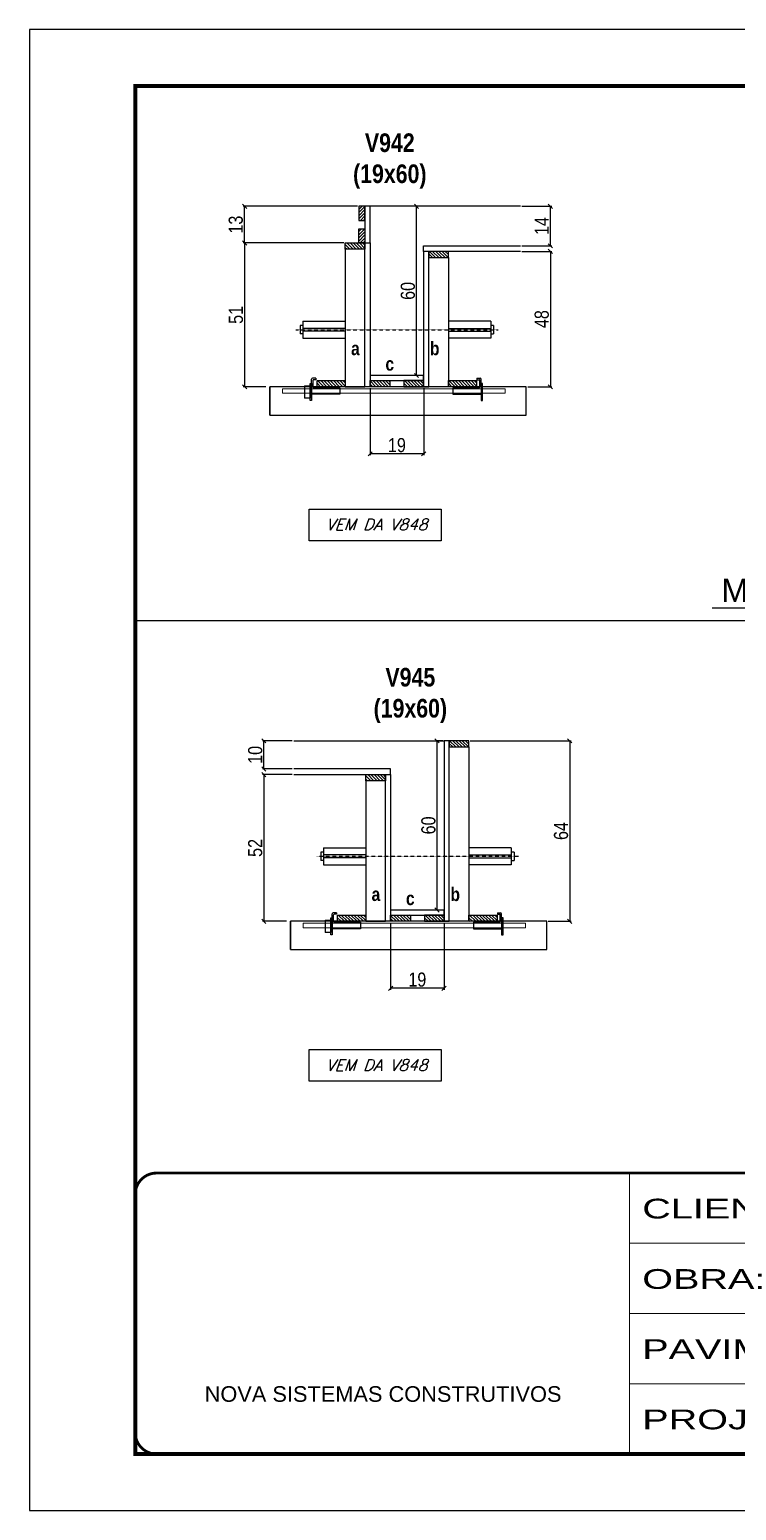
# Model space of a CAD drawing. Extents: x 3309 to 9563, y -2522 to 14608.
# Drawn here: x 6493 to 6994, y 7815 to 8865 of the extents above; entities that cross this region are included whole.
import ezdxf

# ---------------------------------------------------------------- set-up
doc = ezdxf.new("R2010")
doc.units = 0
for name, pattern in [('CONTINUO', [0]), ('DASHED', [0.75, 0.5, -0.25]), ('HIDDEN', [0.375, 0.25, -0.125])]:
    doc.linetypes.add(name, pattern=pattern)
for name, color, linetype in [('barrote', 251, 'Continuous'), ('COTA', 241, 'Continuous'), ('detalhes', 4, 'Continuous'), ('NOMENCLATURA', 7, 'Continuous'), ('Painéis', 200, 'Continuous'), ('presilha', 1, 'Continuous'), ('SARR_2.2x10', 60, 'Continuous'), ('SARR_2.2x7', 40, 'Continuous'), ('SARR_3.5x7', 81, 'Continuous'), ('TENSOR', 3, 'Continuous'), ('texto', 7, 'Continuous')]:
    doc.layers.add(name, color=color, linetype=linetype)
for name, color, linetype, lineweight in [('CONCRETO', 251, 'Continuous', 25), ('Folhas', 255, 'Continuous', 9), ('SARRAFO DE PRESSAO', 251, 'DASHED', 9), ('SCO-___-LAJ', 2, 'Continuous', 0)]:
    doc.layers.add(name, color=color, linetype=linetype, lineweight=lineweight)
doc.layers.add('Laje_Perimetro', color=7, linetype='Continuous', plot=False)
doc.styles.add('ARIAL', font='arial.ttf')
doc.styles.add('COTA TECNICA 2X', font='techl___.ttf', dxfattribs={"height": 10})
doc.styles.add('Romans', font='romans.shx')
doc.styles.get("Standard").update_dxf_attribs({"font": 'arial.ttf'})
doc.styles.add('TECNICA', font='techb___.ttf', dxfattribs={"height": 10})
doc.styles.add('Tecnologia', font='')
doc.styles.get('Tecnologia').set_extended_font_data('Forgotten Futurist')
doc.dimstyles.new('SECAO', dxfattribs={"dimscale": 0.333333, "dimtxt": 5, "dimasz": 9, "dimexe": 3, "dimexo": 3, "dimgap": 3, "dimtad": 1, "dimdec": 1, "dimlfac": 0.5, "dimzin": 12, "dimdsep": 46, "dimtxsty": 'COTA TECNICA 2X', "dimblk1": 'OBLIQUE', "dimblk2": 'OBLIQUE', "dimsah": 1, "dimcen": 0.9, "dimclrd": 4, "dimclre": 4, "dimclrt": 240, "dimadec": 1, "dimazin": 3, "dimtfac": 1, "dimtdec": 1, "dimtmove": 0, "dimatfit": 3, "dimfxl": 1, "dimtolj": 1, "dimtzin": 12, "dimarcsym": 0})
pattern_1 = [(135, (39969.996, -114900.4638), (-1.122532015, -1.122532015), [])]
pattern_2 = [(225, (130243.027, 41834.0445), (1.122532015, -1.122532015), [])]
pattern_3 = [(135, (39984.5762, -115279.4746), (-1.122532015, -1.122532015), [])]

# ---------------------------------------------------------------- blocks, each defined once
blk = doc.blocks.new('9999999999')
at = {"color": 30, "linetype": 'CONTINUO'}
for p, q in [((98564.6, 34230.2), (98564.6, 34429.4)), ((98564.6, 34379.6), (99584, 34379.6)), ((98564.6, 34329.8), (99488, 34329.8)), ((99584, 34329.8), (99488, 34329.8)), ((99488, 34329.8), (99488, 34230.2)), ((98564.6, 34280), (99488, 34280))]:
    blk.add_line(p, q, dxfattribs=at)
at = {"color": 30, "linetype": 'CONTINUO', "const_width": 2}
blk.add_lwpolyline([(99584, 34230.2), (99584, 34414.4, 0.414214), (99569, 34429.4), (98229, 34429.4, 0.414214), (98214, 34414.4), (98214, 34245.2, 0.414214), (98229, 34230.2), (99584, 34230.2)], format="xyb", dxfattribs=at)
at = {"layer": 'Folhas'}
blk.add_lwpolyline([(98139, 34190.2), (99624, 34190.2), (99624, 35240.2), (98139, 35240.2)], close=True, dxfattribs=at)
at = {"layer": 'Folhas', "color": 30, "const_width": 3}
blk.add_lwpolyline([(98214, 34230.2), (99584, 34230.2), (99584, 35200.2), (98214, 35200.2)], close=True, dxfattribs=at)
at = {"color": 7, "linetype": 'Continuous', "ltscale": 5, "style": 'ARIAL'}
for s, height, p in [('SKR', 15.48, (98837.7, 34393.1)), ('LEAF LOEFGREN', 15.483, (98837.7, 34343.3)), ('TÉRREO', 15.48, (98837.7, 34293.5)), ('NOVA SISTEMAS CONSTRUTIVOS', 11.059, (98263.2, 34267.2)), ('LATERAIS DE VIGAS', 15.483, (98837.7, 34243.7))]:
    blk.add_text(s, height=height, dxfattribs=at).set_placement(p)
at = {"layer": 'Folhas', "color": 7, "style": 'Tecnologia', "width": 1.5}
for s, p in [('CLIENTE:', (98573.7, 34397.2)), ('OBRA:', (98573.7, 34347.3)), ('PAVIMENTO:', (98573.7, 34297.5)), ('PROJETO:', (98573.7, 34247.7))]:
    blk.add_text(s, height=14, dxfattribs=at).set_placement(p)
blk = doc.blocks.new('_Oblique')
at = {"color": 0, "linetype": 'ByBlock', "lineweight": -2}
blk.add_line((-0.5, -0.5), (0.5, 0.5), dxfattribs=at)
blk = doc.blocks.new('*D2009')
at = {"layer": 'COTA', "color": 4, "lineweight": -2, "transparency": 16777216}
for p, q in [((6734.5, 8610.7), (6734.5, 8563.2)), ((6772.5, 8610.7), (6772.5, 8563.2)), ((6772.5, 8564.2), (6734.5, 8564.2))]:
    blk.add_line(p, q, dxfattribs=at)
at = {"layer": 'Defpoints', "color": 0, "transparency": 16777216}
for p in [(6734.5, 8611.7), (6772.5, 8611.7), (6734.5, 8564.2)]:
    blk.add_point(p, dxfattribs=at)
at = {"layer": 'COTA', "color": 4, "lineweight": -2, "transparency": 16777216, "xscale": 3, "yscale": 3, "zscale": 3, "rotation": 180}
blk.add_blockref('_Oblique', (6734.5, 8564.2), dxfattribs=at)
at = {"layer": 'COTA', "color": 4, "lineweight": -2, "transparency": 16777216, "xscale": 3, "yscale": 3, "zscale": 3}
blk.add_blockref('_Oblique', (6772.5, 8564.2), dxfattribs=at)
at = {"layer": 'COTA', "color": 240, "transparency": 16777216, "insert": (6753.5, 8570.3), "char_height": 10, "attachment_point": 5, "style": 'COTA TECNICA 2X'}
blk.add_mtext('\\A1;19', dxfattribs=at)
blk = doc.blocks.new('PRESILHA METÁLICA 1')
at = {"layer": 'presilha'}
for p, q in [((7.5, 10.6), (7.5, 19.9)), ((12, 21), (8.6, 21)), ((9, 11.6), (9, 18.9)), ((12, 19.5), (9.6, 19.5)), ((12, 21), (12, 19.5)), ((0, 13), (6, 13)), ((0, 13), (0, 0)), ((6, 0), (0, 0)), ((6, 15.5), (7.5, 15.5)), ((6, -2.5), (6, 15.5)), ((6, 13), (6, 0)), ((7.5, 15.5), (7.5, -2.5)), ((37.5, 4.1), (7.5, 4.1)), ((37.5, 11), (9.6, 11)), ((37.5, 11), (37.5, 4.1)), ((7.5, -2.5), (6, -2.5))]:
    blk.add_line(p, q, dxfattribs=at)
for centre, radius, start, end in [((8.6, 19.9), 1.14, 90, 180), ((9.6, 18.9), 0.57, 90, 180), ((9.6, 11.6), 0.57, 180, 270)]:
    blk.add_arc(centre, radius, start, end, dxfattribs=at)
blk = doc.blocks.new('PRESILHA METÁLICA 2')
at = {"layer": 'presilha'}
for p, q in [((-5.2, 23.5), (-5.2, 22)), ((-5.2, 23.5), (-1.9, 23.5)), ((-5.2, 22), (-2.8, 22)), ((-2.2, 14.1), (-2.2, 21.4)), ((0.8, 18), (-0.8, 18)), ((-0.8, 18), (-0.8, 0)), ((-0.8, 14.6), (-0.8, 22.4)), ((0.8, 0), (0.8, 18)), ((-30.8, 13.5), (-30.8, 6.6)), ((-30.8, 13.5), (-2.8, 13.5)), ((-30.8, 6.6), (-0.8, 6.6)), ((-0.8, 0), (0.8, 0))]:
    blk.add_line(p, q, dxfattribs=at)
for centre, radius, start, end in [((-2.8, 21.4), 0.57, 0, 90), ((-1.9, 22.4), 1.14, 0, 90), ((-2.8, 14.1), 0.57, 270, 0)]:
    blk.add_arc(centre, radius, start, end, dxfattribs=at)
blk = doc.blocks.new('*D2010')
at = {"layer": 'COTA', "color": 4, "lineweight": -2, "transparency": 16777216}
for p, q in [((6715.9, 8713.7), (6644.4, 8713.7)), ((6645.4, 8713.7), (6645.4, 8611.7)), ((6660.6, 8611.7), (6644.4, 8611.7))]:
    blk.add_line(p, q, dxfattribs=at)
at = {"layer": 'Defpoints', "color": 0, "transparency": 16777216}
for p in [(6716.9, 8713.7), (6645.4, 8611.7), (6661.6, 8611.7)]:
    blk.add_point(p, dxfattribs=at)
at = {"layer": 'COTA', "color": 4, "lineweight": -2, "transparency": 16777216, "xscale": 3, "yscale": 3, "zscale": 3}
for p, rotation in [((6645.4, 8713.7), 90), ((6645.4, 8611.7), 270)]:
    blk.add_blockref('_Oblique', p, dxfattribs=dict(at, rotation=rotation))
at = {"layer": 'COTA', "color": 240, "transparency": 16777216, "insert": (6639.3, 8662.7), "char_height": 10, "attachment_point": 5, "rotation": 90, "style": 'COTA TECNICA 2X'}
blk.add_mtext('\\A1;51', dxfattribs=at)
blk = doc.blocks.new('*D2011')
at = {"layer": 'COTA', "color": 4, "lineweight": -2, "transparency": 16777216}
for p, q in [((6842.2, 8707.7), (6863.4, 8707.7)), ((6862.4, 8707.7), (6862.4, 8611.7)), ((6846.3, 8611.7), (6863.4, 8611.7))]:
    blk.add_line(p, q, dxfattribs=at)
at = {"layer": 'Defpoints', "color": 0, "transparency": 16777216}
for p in [(6841.2, 8707.7), (6845.3, 8611.7), (6862.4, 8611.7)]:
    blk.add_point(p, dxfattribs=at)
at = {"layer": 'COTA', "color": 4, "lineweight": -2, "transparency": 16777216, "xscale": 3, "yscale": 3, "zscale": 3}
for p, rotation in [((6862.4, 8707.7), 90), ((6862.4, 8611.7), 270)]:
    blk.add_blockref('_Oblique', p, dxfattribs=dict(at, rotation=rotation))
at = {"layer": 'COTA', "color": 240, "transparency": 16777216, "insert": (6856.3, 8659.7), "char_height": 10, "attachment_point": 5, "rotation": 90, "style": 'COTA TECNICA 2X'}
blk.add_mtext('\\A1;48', dxfattribs=at)
blk = doc.blocks.new('*D2012')
at = {"layer": 'COTA', "color": 4, "lineweight": -2, "transparency": 16777216}
for p, q in [((6771.5, 8739.7), (6766.4, 8739.7)), ((6767.4, 8619.7), (6767.4, 8739.7)), ((6771.5, 8619.7), (6766.4, 8619.7))]:
    blk.add_line(p, q, dxfattribs=at)
at = {"layer": 'Defpoints', "color": 0, "transparency": 16777216}
for p in [(6767.4, 8739.7), (6772.5, 8739.7), (6772.5, 8619.7)]:
    blk.add_point(p, dxfattribs=at)
at = {"layer": 'COTA', "color": 4, "lineweight": -2, "transparency": 16777216, "xscale": 3, "yscale": 3, "zscale": 3}
for p, rotation in [((6767.4, 8739.7), 90), ((6767.4, 8619.7), 270)]:
    blk.add_blockref('_Oblique', p, dxfattribs=dict(at, rotation=rotation))
at = {"layer": 'COTA', "color": 240, "transparency": 16777216, "insert": (6761.3, 8679.7), "char_height": 10, "attachment_point": 5, "rotation": 90, "style": 'COTA TECNICA 2X'}
blk.add_mtext('\\A1;60', dxfattribs=at)
blk = doc.blocks.new('*D2013')
at = {"layer": 'COTA', "color": 4, "lineweight": -2, "transparency": 16777216}
for p, q in [((6842.2, 8739.7), (6863.4, 8739.7)), ((6862.4, 8711.7), (6862.4, 8739.7)), ((6842.2, 8711.7), (6863.4, 8711.7))]:
    blk.add_line(p, q, dxfattribs=at)
at = {"layer": 'Defpoints', "color": 0, "transparency": 16777216}
for p in [(6841.2, 8739.7), (6862.4, 8739.7), (6841.2, 8711.7)]:
    blk.add_point(p, dxfattribs=at)
at = {"layer": 'COTA', "color": 4, "lineweight": -2, "transparency": 16777216, "xscale": 3, "yscale": 3, "zscale": 3}
for p, rotation in [((6862.4, 8739.7), 90), ((6862.4, 8711.7), 270)]:
    blk.add_blockref('_Oblique', p, dxfattribs=dict(at, rotation=rotation))
at = {"layer": 'COTA', "color": 240, "transparency": 16777216, "insert": (6856.3, 8725.7), "char_height": 10, "attachment_point": 5, "rotation": 90, "style": 'COTA TECNICA 2X'}
blk.add_mtext('\\A1;14', dxfattribs=at)
blk = doc.blocks.new('*D2014')
at = {"layer": 'COTA', "color": 4, "lineweight": -2, "transparency": 16777216}
for p, q in [((6725.5, 8739.7), (6644.4, 8739.7)), ((6645.4, 8713.7), (6645.4, 8739.7)), ((6715.9, 8713.7), (6644.4, 8713.7))]:
    blk.add_line(p, q, dxfattribs=at)
at = {"layer": 'Defpoints', "color": 0, "transparency": 16777216}
for p in [(6645.4, 8739.7), (6726.5, 8739.7), (6716.9, 8713.7)]:
    blk.add_point(p, dxfattribs=at)
at = {"layer": 'COTA', "color": 4, "lineweight": -2, "transparency": 16777216, "xscale": 3, "yscale": 3, "zscale": 3}
for p, rotation in [((6645.4, 8739.7), 90), ((6645.4, 8713.7), 270)]:
    blk.add_blockref('_Oblique', p, dxfattribs=dict(at, rotation=rotation))
at = {"layer": 'COTA', "color": 240, "transparency": 16777216, "insert": (6639.2, 8726.7), "char_height": 10, "attachment_point": 5, "rotation": 90, "style": 'COTA TECNICA 2X'}
blk.add_mtext('\\A1;13', dxfattribs=at)
blk = doc.blocks.new('*D2107')
at = {"layer": 'COTA', "color": 4, "lineweight": -2, "transparency": 16777216}
for p, q in [((6749, 8231.7), (6749, 8184.2)), ((6787, 8231.7), (6787, 8184.2)), ((6787, 8185.2), (6749, 8185.2))]:
    blk.add_line(p, q, dxfattribs=at)
at = {"layer": 'Defpoints', "color": 0, "transparency": 16777216}
for p in [(6749, 8232.7), (6787, 8232.7), (6749, 8185.2)]:
    blk.add_point(p, dxfattribs=at)
at = {"layer": 'COTA', "color": 4, "lineweight": -2, "transparency": 16777216, "xscale": 3, "yscale": 3, "zscale": 3, "rotation": 180}
blk.add_blockref('_Oblique', (6749, 8185.2), dxfattribs=at)
at = {"layer": 'COTA', "color": 4, "lineweight": -2, "transparency": 16777216, "xscale": 3, "yscale": 3, "zscale": 3}
blk.add_blockref('_Oblique', (6787, 8185.2), dxfattribs=at)
at = {"layer": 'COTA', "color": 240, "transparency": 16777216, "insert": (6768, 8191.3), "char_height": 10, "attachment_point": 5, "style": 'COTA TECNICA 2X'}
blk.add_mtext('\\A1;19', dxfattribs=at)
blk = doc.blocks.new('*D2108')
at = {"layer": 'COTA', "color": 4, "lineweight": -2, "transparency": 16777216}
for p, q in [((6805.6, 8360.7), (6877.1, 8360.7)), ((6876.1, 8360.7), (6876.1, 8232.7)), ((6860.9, 8232.7), (6877.1, 8232.7))]:
    blk.add_line(p, q, dxfattribs=at)
at = {"layer": 'Defpoints', "color": 0, "transparency": 16777216}
for p in [(6804.6, 8360.7), (6859.9, 8232.7), (6876.1, 8232.7)]:
    blk.add_point(p, dxfattribs=at)
at = {"layer": 'COTA', "color": 4, "lineweight": -2, "transparency": 16777216, "xscale": 3, "yscale": 3, "zscale": 3}
for p, rotation in [((6876.1, 8360.7), 90), ((6876.1, 8232.7), 270)]:
    blk.add_blockref('_Oblique', p, dxfattribs=dict(at, rotation=rotation))
at = {"layer": 'COTA', "color": 240, "transparency": 16777216, "insert": (6870, 8296.7), "char_height": 10, "attachment_point": 5, "rotation": 90, "style": 'COTA TECNICA 2X'}
blk.add_mtext('\\A1;64', dxfattribs=at)
blk = doc.blocks.new('*D2109')
at = {"layer": 'COTA', "color": 4, "lineweight": -2, "transparency": 16777216}
for p, q in [((6679.3, 8336.7), (6658.1, 8336.7)), ((6659.1, 8336.7), (6659.1, 8232.7)), ((6675.2, 8232.7), (6658.1, 8232.7))]:
    blk.add_line(p, q, dxfattribs=at)
at = {"layer": 'Defpoints', "color": 0, "transparency": 16777216}
for p in [(6680.3, 8336.7, 0), (6659.1, 8232.7), (6676.2, 8232.7)]:
    blk.add_point(p, dxfattribs=at)
at = {"layer": 'COTA', "color": 4, "lineweight": -2, "transparency": 16777216, "xscale": 3, "yscale": 3, "zscale": 3}
for p, rotation in [((6659.1, 8336.7), 90), ((6659.1, 8232.7), 270)]:
    blk.add_blockref('_Oblique', p, dxfattribs=dict(at, rotation=rotation))
at = {"layer": 'COTA', "color": 240, "transparency": 16777216, "insert": (6653, 8284.7), "char_height": 10, "attachment_point": 5, "rotation": 90, "style": 'COTA TECNICA 2X'}
blk.add_mtext('\\A1;52', dxfattribs=at)
blk = doc.blocks.new('*D2110')
at = {"layer": 'COTA', "color": 4, "lineweight": -2, "transparency": 16777216}
for p, q in [((6786, 8360.7), (6781, 8360.7)), ((6782, 8240.7), (6782, 8360.7)), ((6786, 8240.7), (6781, 8240.7))]:
    blk.add_line(p, q, dxfattribs=at)
at = {"layer": 'Defpoints', "color": 0, "transparency": 16777216}
for p in [(6782, 8360.7), (6787, 8360.7), (6787, 8240.7)]:
    blk.add_point(p, dxfattribs=at)
at = {"layer": 'COTA', "color": 4, "lineweight": -2, "transparency": 16777216, "xscale": 3, "yscale": 3, "zscale": 3}
for p, rotation in [((6782, 8360.7), 90), ((6782, 8240.7), 270)]:
    blk.add_blockref('_Oblique', p, dxfattribs=dict(at, rotation=rotation))
at = {"layer": 'COTA', "color": 240, "transparency": 16777216, "insert": (6775.9, 8300.7), "char_height": 10, "attachment_point": 5, "rotation": 90, "style": 'COTA TECNICA 2X'}
blk.add_mtext('\\A1;60', dxfattribs=at)
blk = doc.blocks.new('*D2111')
at = {"layer": 'COTA', "color": 4, "lineweight": -2, "transparency": 16777216}
for p, q in [((6679.3, 8360.7), (6658.1, 8360.7)), ((6659.1, 8340.7), (6659.1, 8360.7)), ((6679.3, 8340.7), (6658.1, 8340.7))]:
    blk.add_line(p, q, dxfattribs=at)
at = {"layer": 'Defpoints', "color": 0, "transparency": 16777216}
for p in [(6659.1, 8360.7), (6680.3, 8360.7), (6680.3, 8340.7)]:
    blk.add_point(p, dxfattribs=at)
at = {"layer": 'COTA', "color": 4, "lineweight": -2, "transparency": 16777216, "xscale": 3, "yscale": 3, "zscale": 3}
for p, rotation in [((6659.1, 8360.7), 90), ((6659.1, 8340.7), 270)]:
    blk.add_blockref('_Oblique', p, dxfattribs=dict(at, rotation=rotation))
at = {"layer": 'COTA', "color": 240, "transparency": 16777216, "insert": (6653, 8350.7), "char_height": 10, "attachment_point": 5, "rotation": 90, "style": 'COTA TECNICA 2X'}
blk.add_mtext('\\A1;10', dxfattribs=at)

msp = doc.modelspace()

# ---------------------------------------------------------------- hatches: boundary and pattern name
at = {"layer": 'SARR_2.2x10'}
h = msp.add_hatch(dxfattribs=at)
h.set_pattern_fill('ANSI31', color=256, scale=0.5, angle=90)
h.set_pattern_definition([(135, (39890.396, -114900.4638), (-1.122532015, -1.122532015), [])])
h.paths.add_polyline_path([(6696.86, 8616.11), (6696.86, 8611.71), (6716.86, 8611.71), (6716.86, 8616.11)])
h = msp.add_hatch(dxfattribs=at)
h.set_pattern_fill('ANSI31', color=256, scale=0.5, angle=90)
h.set_pattern_definition([(135, (39983.596, -114900.4638), (-1.122532015, -1.122532015), [])])
h.paths.add_polyline_path([(6790.06, 8616.11), (6790.06, 8611.71), (6810.06, 8611.71), (6810.06, 8616.11)])
h = msp.add_hatch(dxfattribs=at)
h.set_pattern_fill('ANSI31', color=256, scale=0.5, angle=90)
h.set_pattern_definition([(135, (39904.9762, -115279.4746), (-1.122532015, -1.122532015), [])])
h.paths.add_polyline_path([(6711.44, 8237.1), (6711.44, 8232.7), (6731.44, 8232.7), (6731.44, 8237.1)])
h = msp.add_hatch(dxfattribs=at)
h.set_pattern_fill('ANSI31', color=256, scale=0.5, angle=90)
h.set_pattern_definition([(135, (39998.1762, -115279.4746), (-1.122532015, -1.122532015), [])])
h.paths.add_polyline_path([(6804.64, 8237.1), (6804.64, 8232.7), (6824.64, 8232.7), (6824.64, 8237.1)])
at = {"layer": 'SARR_2.2x7'}
h = msp.add_hatch(dxfattribs=at)
h.set_pattern_fill('ANSI31', color=256, scale=0.5, angle=180)
h.set_pattern_definition(pattern_2)
h.paths.add_polyline_path([(6726.46, 8729.71), (6730.86, 8729.71), (6730.86, 8739.71), (6726.46, 8739.71)])
h = msp.add_hatch(dxfattribs=at)
h.set_pattern_fill('ANSI31', color=256, scale=0.5, angle=180)
h.set_pattern_definition(pattern_2)
h.paths.add_polyline_path([(6726.46, 8723.71), (6730.86, 8723.71), (6730.86, 8713.71), (6726.46, 8713.71)])
h = msp.add_hatch(dxfattribs=at)
h.set_pattern_fill('ANSI31', color=256, scale=0.5, angle=90)
h.set_pattern_definition([(135, (39904.396, -114802.8638), (-1.122532015, -1.122532015), [])])
h.paths.add_polyline_path([(6730.86, 8713.71), (6730.86, 8709.31), (6716.86, 8709.31), (6716.86, 8713.71)])
h = msp.add_hatch(dxfattribs=at)
h.set_pattern_fill('ANSI31', color=256, scale=0.5, angle=90)
h.set_pattern_definition([(135, (39884.396, -114808.8638), (-1.122532015, -1.122532015), [])])
h.paths.add_polyline_path([(6776.06, 8707.71), (6776.06, 8703.31), (6790.06, 8703.31), (6790.06, 8707.71)])
h = msp.add_hatch(dxfattribs=at)
h.set_pattern_fill('ANSI31', color=256, scale=0.5, angle=90)
h.set_pattern_definition(pattern_1)
h.paths.add_polyline_path([(6748.46, 8611.71), (6748.46, 8616.11), (6734.46, 8616.11), (6734.46, 8611.71)])
h = msp.add_hatch(dxfattribs=at)
h.set_pattern_fill('ANSI31', color=256, scale=0.5, angle=90)
h.set_pattern_definition(pattern_1)
h.paths.add_polyline_path([(6758.46, 8616.11), (6758.46, 8611.71), (6772.46, 8611.71), (6772.46, 8616.11)])
h = msp.add_hatch(dxfattribs=at)
h.set_pattern_fill('ANSI31', color=256, scale=0.5, angle=90)
h.set_pattern_definition([(135, (39918.9762, -115155.8746), (-1.122532015, -1.122532015), [])])
h.paths.add_polyline_path([(6790.64, 8360.7), (6790.64, 8356.3), (6804.64, 8356.3), (6804.64, 8360.7)])
h = msp.add_hatch(dxfattribs=at)
h.set_pattern_fill('ANSI31', color=256, scale=0.5, angle=90)
h.set_pattern_definition([(135, (39898.9762, -115179.8746), (-1.122532015, -1.122532015), [])])
h.paths.add_polyline_path([(6745.44, 8336.7), (6745.44, 8332.3), (6731.44, 8332.3), (6731.44, 8336.7)])
h = msp.add_hatch(dxfattribs=at)
h.set_pattern_fill('ANSI31', color=256, scale=0.5, angle=90)
h.set_pattern_definition(pattern_3)
h.paths.add_polyline_path([(6763.04, 8232.7), (6763.04, 8237.1), (6749.04, 8237.1), (6749.04, 8232.7)])
h = msp.add_hatch(dxfattribs=at)
h.set_pattern_fill('ANSI31', color=256, scale=0.5, angle=90)
h.set_pattern_definition(pattern_3)
h.paths.add_polyline_path([(6773.04, 8237.1), (6773.04, 8232.7), (6787.04, 8232.7), (6787.04, 8237.1)])

# ---------------------------------------------------------------- linework, layer by layer
at = {"ltscale": 3}
for p, q in [((6684.86, 8655.16), (6684.86, 8649.16)), ((6686.86, 8655.16), (6684.86, 8655.16)), ((6686.86, 8658.16), (6686.86, 8646.16)), ((6686.86, 8658.16), (6716.86, 8658.16)), ((6716.86, 8653.16), (6686.86, 8653.16)), ((6820.06, 8658.16), (6790.06, 8658.16)), ((6790.06, 8653.16), (6820.06, 8653.16)), ((6820.06, 8658.16), (6820.06, 8646.16)), ((6822.06, 8655.16), (6820.06, 8655.16)), ((6822.06, 8655.16), (6822.06, 8649.16)), ((6686.86, 8649.16), (6684.86, 8649.16)), ((6716.86, 8651.16), (6686.86, 8651.16)), ((6686.86, 8646.16), (6716.86, 8646.16)), ((6790.06, 8651.16), (6820.06, 8651.16)), ((6820.06, 8646.16), (6790.06, 8646.16)), ((6820.06, 8649.16), (6822.06, 8649.16)), ((6701.44, 8284.79), (6701.44, 8272.79)), ((6701.44, 8284.79), (6731.44, 8284.79)), ((6834.64, 8284.79), (6804.64, 8284.79)), ((6834.64, 8284.79), (6834.64, 8272.79)), ((6699.44, 8281.79), (6699.44, 8275.79)), ((6701.44, 8281.79), (6699.44, 8281.79)), ((6701.44, 8275.79), (6699.44, 8275.79)), ((6731.44, 8279.79), (6701.44, 8279.79)), ((6731.44, 8277.79), (6701.44, 8277.79)), ((6804.64, 8279.79), (6834.64, 8279.79)), ((6804.64, 8277.79), (6834.64, 8277.79)), ((6836.64, 8281.79), (6834.64, 8281.79)), ((6834.64, 8275.79), (6836.64, 8275.79)), ((6836.64, 8281.79), (6836.64, 8275.79)), ((6701.44, 8272.79), (6731.44, 8272.79)), ((6834.64, 8272.79), (6804.64, 8272.79))]:
    msp.add_line(p, q, dxfattribs=at)
at = {"layer": 'barrote'}
for points in [[(6663.4, 8591.71), (6845.32, 8591.71), (6845.32, 8611.71), (6663.4, 8611.71)], [(6677.98, 8212.7), (6859.9, 8212.7), (6859.9, 8232.7), (6677.98, 8232.7)]]:
    msp.add_lwpolyline(points, close=True, dxfattribs=at)
at = {"layer": 'CONCRETO', "linetype": 'Continuous'}
for p, q in [((6841.16, 8739.71), (6734.46, 8739.71)), ((6680.34, 8360.7), (6787.04, 8360.7))]:
    msp.add_line(p, q, dxfattribs=at)
at = {"layer": 'COTA'}
msp.add_line((6567.87, 8445.97), (7937.87, 8445.97), dxfattribs=at)
for points in [[(6691.28, 8525.01), (6785.02, 8525.01), (6785.02, 8502.58), (6691.28, 8502.58)], [(6691.28, 8141.68), (6785.02, 8141.68), (6785.02, 8119.24), (6691.28, 8119.24)]]:
    msp.add_lwpolyline(points, close=True, dxfattribs=at)
at = {"layer": 'detalhes', "color": 250}
for p, q in [((6663.4, 8591.71), (6663.4, 8611.71)), ((6677.98, 8212.7), (6677.98, 8232.7))]:
    msp.add_line(p, q, dxfattribs=at)
at = {"layer": 'Laje_Perimetro'}
msp.add_lwpolyline([(7977.87, 8864.98), (6492.87, 8864.98), (6492.87, 7814.98), (7977.87, 7814.98)], close=True, dxfattribs=at)
at = {"layer": 'NOMENCLATURA', "linetype": 'Continuous'}
msp.add_line((6977.16, 8454.88), (7020.87, 8454.88), dxfattribs=at)
at = {"layer": 'Painéis', "linetype": 'Continuous'}
for points in [[(6730.86, 8713.71), (6734.46, 8713.71), (6734.46, 8739.71), (6730.86, 8739.71)], [(6730.86, 8611.71), (6730.86, 8713.71), (6734.46, 8713.71), (6734.46, 8611.71)], [(6776.06, 8611.71), (6776.06, 8707.71), (6772.46, 8707.71), (6772.46, 8611.71)], [(6772.46, 8619.71), (6734.46, 8619.71), (6734.46, 8616.11), (6772.46, 8616.11)], [(6790.64, 8232.7), (6790.64, 8360.7), (6787.04, 8360.7), (6787.04, 8232.7)], [(6745.44, 8232.7), (6745.44, 8336.7), (6749.04, 8336.7), (6749.04, 8232.7)], [(6787.04, 8240.7), (6749.04, 8240.7), (6749.04, 8237.1), (6787.04, 8237.1)]]:
    msp.add_lwpolyline(points, close=True, dxfattribs=at)
at = {"layer": 'Painéis', "linetype": 'Continuous', "elevation": 0}
msp.add_lwpolyline([(6841.16, 8707.71), (6772.46, 8707.71), (6772.46, 8711.71), (6841.16, 8711.71)], dxfattribs=at)
at = {"layer": 'Painéis', "linetype": 'Continuous'}
msp.add_lwpolyline([(6680.34, 8336.7), (6749.04, 8336.7), (6749.04, 8340.7), (6680.34, 8340.7)], dxfattribs=at)
at = {"layer": 'SARR_2.2x10'}
for points in [[(6696.86, 8616.11), (6716.86, 8616.11), (6716.86, 8611.71), (6696.86, 8611.71)], [(6790.06, 8616.11), (6810.06, 8616.11), (6810.06, 8611.71), (6790.06, 8611.71)], [(6711.44, 8237.1), (6731.44, 8237.1), (6731.44, 8232.7), (6711.44, 8232.7)], [(6804.64, 8237.1), (6824.64, 8237.1), (6824.64, 8232.7), (6804.64, 8232.7)]]:
    msp.add_lwpolyline(points, close=True, dxfattribs=at)
at = {"layer": 'SARR_2.2x7'}
for points in [[(6726.46, 8739.71), (6726.46, 8729.71), (6730.86, 8729.71), (6730.86, 8739.71)], [(6726.46, 8713.71), (6726.46, 8723.71), (6730.86, 8723.71), (6730.86, 8713.71)], [(6734.46, 8616.11), (6748.46, 8616.11), (6748.46, 8611.71), (6734.46, 8611.71)], [(6772.46, 8616.11), (6758.46, 8616.11), (6758.46, 8611.71), (6772.46, 8611.71)], [(6749.04, 8237.1), (6763.04, 8237.1), (6763.04, 8232.7), (6749.04, 8232.7)], [(6787.04, 8237.1), (6773.04, 8237.1), (6773.04, 8232.7), (6787.04, 8232.7)]]:
    msp.add_lwpolyline(points, close=True, dxfattribs=at)
at = {"layer": 'SARR_2.2x7', "elevation": 0}
for points in [[(6716.86, 8713.71), (6730.86, 8713.71), (6730.86, 8709.31), (6716.86, 8709.31)], [(6790.06, 8707.71), (6776.06, 8707.71), (6776.06, 8703.31), (6790.06, 8703.31)], [(6804.64, 8360.7), (6790.64, 8360.7), (6790.64, 8356.3), (6804.64, 8356.3)], [(6731.44, 8336.7), (6745.44, 8336.7), (6745.44, 8332.3), (6731.44, 8332.3)]]:
    msp.add_lwpolyline(points, close=True, dxfattribs=at)
at = {"layer": 'SARR_3.5x7'}
for points in [[(6730.86, 8709.31), (6716.86, 8709.31), (6716.86, 8611.71), (6730.86, 8611.71)], [(6776.06, 8703.31), (6790.06, 8703.31), (6790.06, 8611.71), (6776.06, 8611.71)], [(6790.64, 8356.3), (6804.64, 8356.3), (6804.64, 8232.7), (6790.64, 8232.7)], [(6745.44, 8332.3), (6731.44, 8332.3), (6731.44, 8232.7), (6745.44, 8232.7)]]:
    msp.add_lwpolyline(points, close=True, dxfattribs=at)
at = {"layer": 'SCO-___-LAJ', "color": 1}
for points in [[(6672.4, 8610.37), (6830.24, 8610.37), (6830.24, 8607.17), (6672.4, 8607.17)], [(6686.98, 8231.36), (6844.82, 8231.36), (6844.82, 8228.16), (6686.98, 8228.16)]]:
    msp.add_lwpolyline(points, close=True, dxfattribs=at)
at = {"layer": 'TENSOR', "linetype": 'HIDDEN', "ltscale": 0.5}
for p, q in [((6681.86, 8652.16), (6825.36, 8652.16)), ((6696.44, 8278.79), (6839.94, 8278.79))]:
    msp.add_line(p, q, dxfattribs=at)

# ---------------------------------------------------------------- block references
at = {"layer": 'presilha', "xscale": 0.6666666666666666, "yscale": 0.6666666666666666, "zscale": 0.6666666666666666}
for name, p in [('PRESILHA METÁLICA 1', (6687.99, 8603.74)), ('PRESILHA METÁLICA 2', (6813.74, 8602.07)), ('PRESILHA METÁLICA 1', (6702.57, 8224.73)), ('PRESILHA METÁLICA 2', (6828.32, 8223.06))]:
    msp.add_blockref(name, p, dxfattribs=at)
at = {"layer": 'SARRAFO DE PRESSAO', "color": 6, "linetype": 'ByBlock'}
msp.add_blockref('9999999999', (-91646.11, -26375.22), dxfattribs=at)

# ---------------------------------------------------------------- texts
at = {"layer": 'detalhes', "style": 'TECNICA'}
for s, p in [('a', (6720.98, 8634.14)), ('b', (6776.96, 8634.13)), ('c', (6745.35, 8623.18)), ('a', (6735.56, 8247.09)), ('b', (6791.54, 8247.08)), ('c', (6759.93, 8244.17))]:
    msp.add_text(s, height=9.6, dxfattribs=at).set_placement(p)
at = {"layer": 'NOMENCLATURA', "linetype": 'Continuous'}
msp.add_text('M6', height=16.5, dxfattribs=at).set_placement((6983.73, 8459.07))
at = {"layer": 'NOMENCLATURA', "char_height": 13.2, "attachment_point": 2, "style": 'TECNICA'}
for s, insert in [('V942\\P(19x60)', (6748.46, 8791.4)), ('V945\\P(19x60)', (6763.04, 8412.39))]:
    msp.add_mtext_dynamic_manual_height_columns(s, width=300.2766, gutter_width=1, heights=[0], dxfattribs=dict(at, insert=insert))
at = {"layer": 'texto', "color": 2, "char_height": 8, "attachment_point": 5, "style": 'Romans'}
for insert in [(6739.07, 8514.1), (6739.07, 8130.77)]:
    msp.add_mtext('{\\Q19;\\C256;VEM DA V848}', dxfattribs=dict(at, insert=insert))

# ---------------------------------------------------------------- dimensions: what is measured, and where the dimension line sits
at = {"layer": 'COTA'}
for base, p1, p2, picture, middle in [((6645.41, 8739.71), (6716.86, 8713.71), (6726.46, 8739.71), '*D2014', (6639.19, 8726.71)), ((6767.38, 8739.71), (6772.46, 8619.71), (6772.46, 8739.71), '*D2012', (6761.28, 8679.71)), ((6862.38, 8739.71), (6841.16, 8711.71), (6841.16, 8739.71), '*D2013', (6856.3, 8725.71)), ((6645.41, 8611.71, 0), (6716.86, 8713.71), (6661.64, 8611.71, 0), '*D2010', (6639.3, 8662.71, 0)), ((6862.38, 8611.71, 0), (6841.16, 8707.71), (6845.27, 8611.71, 0), '*D2011', (6856.28, 8659.71, 0)), ((6659.12, 8360.7), (6680.34, 8340.7), (6680.34, 8360.7), '*D2111', (6653.02, 8350.7)), ((6781.96, 8360.7), (6787.04, 8240.7), (6787.04, 8360.7), '*D2110', (6775.86, 8300.7)), ((6876.08, 8232.7, 0), (6804.64, 8360.7), (6859.85, 8232.7, 0), '*D2108', (6869.98, 8296.7, 0)), ((6659.12, 8232.7, 0), (6680.34, 8336.7), (6676.22, 8232.7, 0), '*D2109', (6653.01, 8284.7, 0))]:
    dim = msp.add_linear_dim(base=base, p1=p1, p2=p2, angle=90, dimstyle='SECAO', dxfattribs=at)
    dim.commit()
    dim.dimension.update_dxf_attribs({"geometry": picture, "text_midpoint": middle})
for base, p1, p2, picture, middle in [((6734.46, 8564.23), (6772.46, 8611.71), (6734.46, 8611.71), '*D2009', (6753.46, 8564.23)), ((6749.04, 8185.22), (6787.04, 8232.7), (6749.04, 8232.7), '*D2107', (6768.04, 8185.22))]:
    dim = msp.add_linear_dim(base=base, p1=p1, p2=p2, angle=180, dimstyle='SECAO', dxfattribs=at)
    dim.commit()
    dim.dimension.update_dxf_attribs({"geometry": picture, "text_midpoint": middle, "dimtype": 160})

doc.saveas('drawing.dxf')
